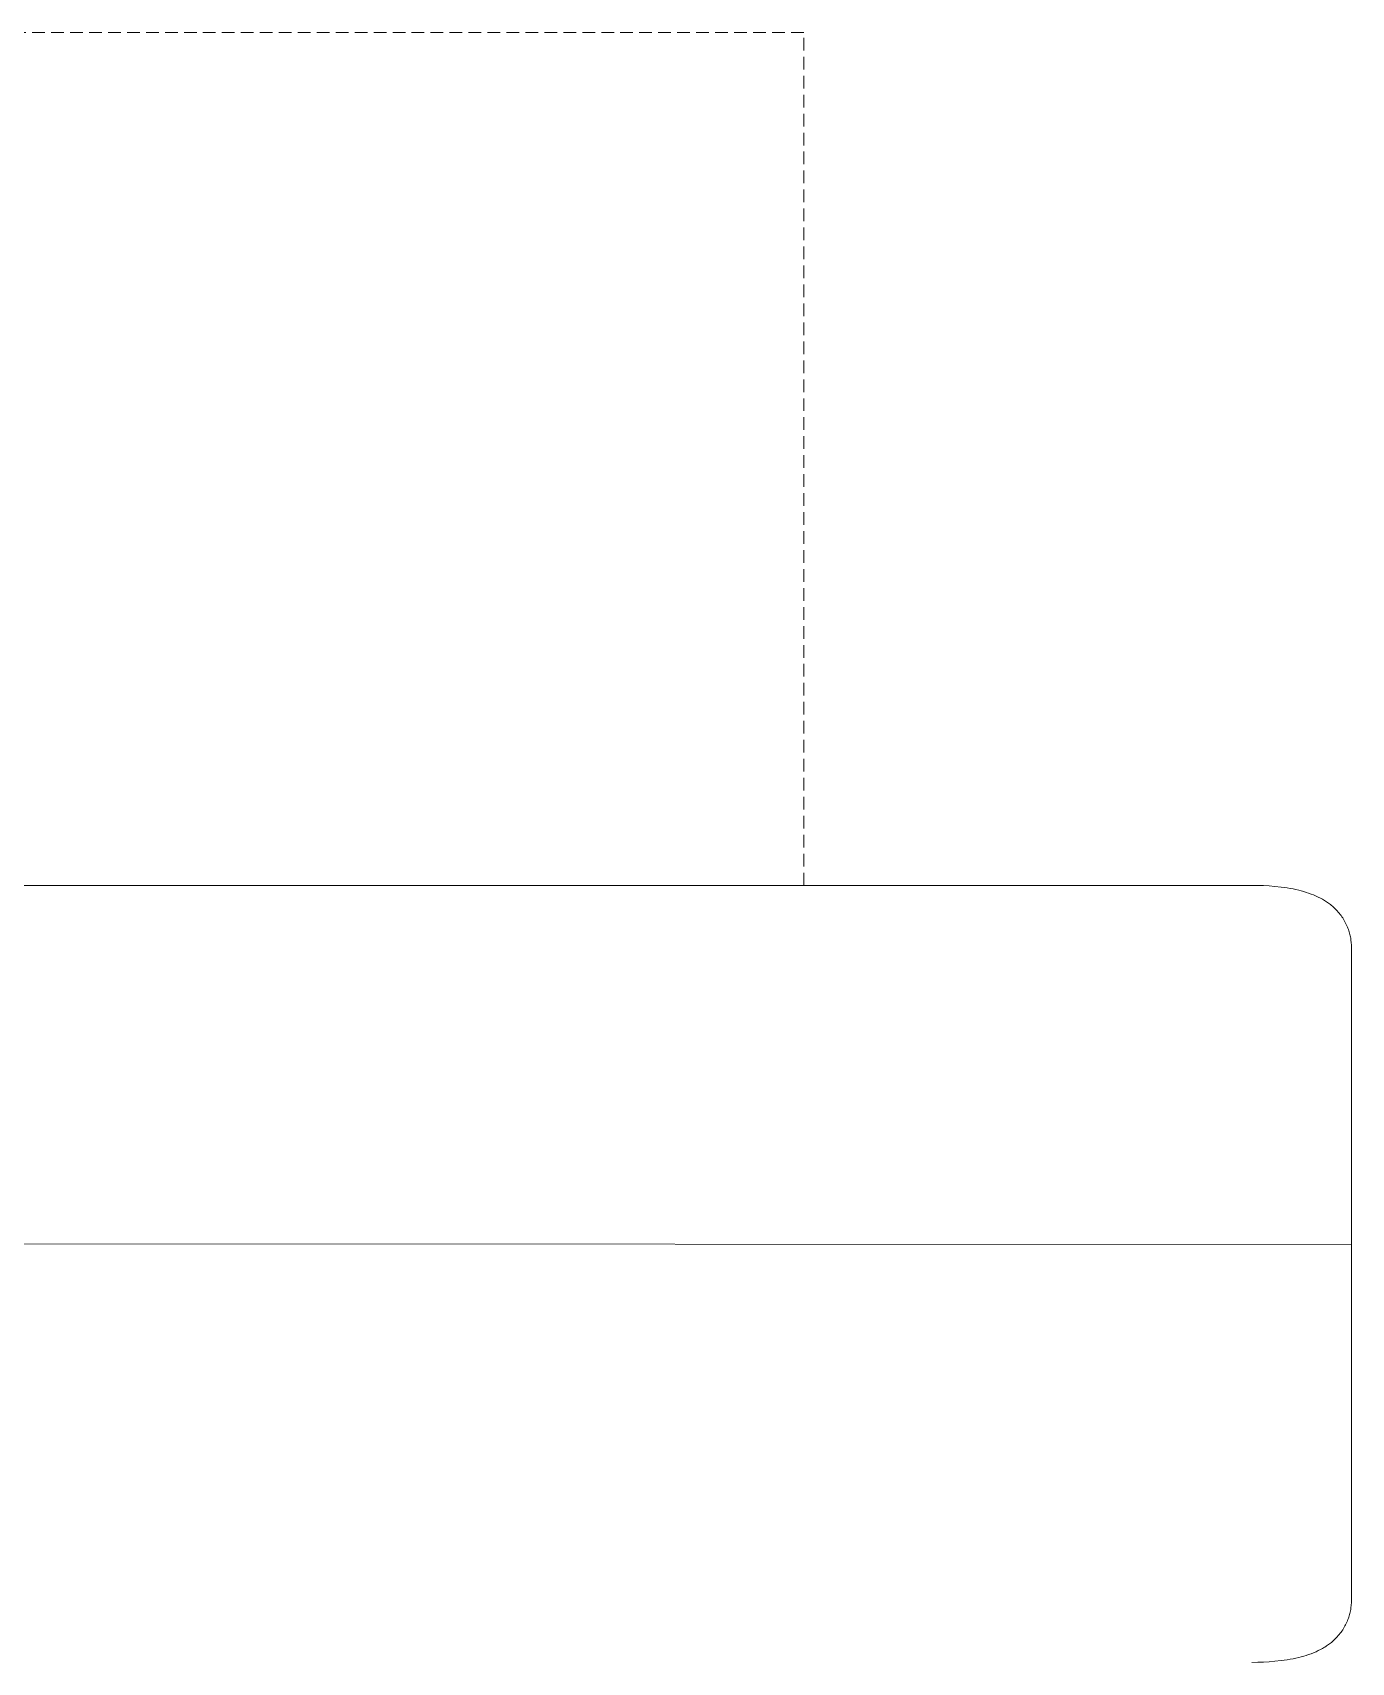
# Model space of a CAD drawing. Header units: millimetres. Extents: x -253 to 4295, y -442 to 2895.
# Drawn here: x 1612.4 to 1744.8, y 1260 to 1423.6 of the extents above; entities that cross this region are included whole.
import ezdxf

# ---------------------------------------------------------------- set-up
doc = ezdxf.new("R2010")
doc.units = ezdxf.units.MM
doc.linetypes.add('HIDDEN', pattern=[1.905, 1.27, -0.635])
doc.layers.add('ZANO_R', color=7, linetype='Continuous', lineweight=0)
doc.layers.add('ZANO_R_przerywana', color=7, linetype='HIDDEN', lineweight=0)

msp = doc.modelspace()

# ---------------------------------------------------------------- linework, layer by layer
at = {"layer": 'ZANO_R'}
for p, q in [((-45.17, 1338.03), (1734.83, 1338.03)), ((1734.83, 1338.03), (1735.42, 1338.02)), ((1735.42, 1338.02), (1736, 1338.01)), ((1736, 1338.01), (1736.58, 1337.97)), ((1736.58, 1337.97), (1737.15, 1337.92)), ((1737.15, 1337.92), (1737.78, 1337.86)), ((1737.78, 1337.86), (1738.38, 1337.77)), ((1738.38, 1337.77), (1738.68, 1337.72)), ((1738.68, 1337.72), (1738.97, 1337.67)), ((1738.97, 1337.67), (1739.25, 1337.61)), ((1739.25, 1337.61), (1739.54, 1337.54)), ((1739.54, 1337.54), (1739.79, 1337.48)), ((1739.79, 1337.48), (1740.04, 1337.41)), ((1740.04, 1337.41), (1740.29, 1337.33)), ((1740.29, 1337.33), (1740.54, 1337.25)), ((1740.54, 1337.25), (1740.79, 1337.16)), ((1740.79, 1337.16), (1741.04, 1337.07)), ((1741.04, 1337.07), (1741.28, 1336.96)), ((1741.28, 1336.96), (1741.51, 1336.85)), ((1741.51, 1336.85), (1741.72, 1336.75)), ((1741.72, 1336.75), (1741.93, 1336.63)), ((1741.93, 1336.63), (1742.03, 1336.57)), ((1742.03, 1336.57), (1742.13, 1336.51)), ((1742.13, 1336.51), (1742.24, 1336.45)), ((1742.24, 1336.45), (1742.34, 1336.38)), ((1742.34, 1336.38), (1742.43, 1336.31)), ((1742.43, 1336.31), (1742.53, 1336.24)), ((1742.53, 1336.24), (1742.63, 1336.17)), ((1742.63, 1336.17), (1742.73, 1336.1)), ((1742.73, 1336.1), (1742.82, 1336.02)), ((1742.82, 1336.02), (1742.92, 1335.94)), ((1742.92, 1335.94), (1743.01, 1335.86)), ((1743.01, 1335.86), (1743.1, 1335.77)), ((1743.1, 1335.77), (1743.21, 1335.67)), ((1743.21, 1335.67), (1743.31, 1335.56)), ((1743.31, 1335.56), (1743.41, 1335.46)), ((1743.41, 1335.46), (1743.51, 1335.35)), ((1743.51, 1335.35), (1743.61, 1335.23)), ((1743.61, 1335.23), (1743.7, 1335.12)), ((1743.7, 1335.12), (1743.79, 1335)), ((1743.79, 1335), (1743.87, 1334.88)), ((1743.87, 1334.88), (1743.96, 1334.76)), ((1743.96, 1334.76), (1744.03, 1334.63)), ((1744.03, 1334.63), (1744.11, 1334.5)), ((1744.11, 1334.5), (1744.18, 1334.37)), ((1744.18, 1334.37), (1744.25, 1334.24)), ((1744.25, 1334.24), (1744.32, 1334.11)), ((1744.32, 1334.11), (1744.38, 1333.98)), ((1744.38, 1333.98), (1744.44, 1333.84)), ((1744.44, 1333.84), (1744.48, 1333.72)), ((1744.48, 1333.72), (1744.53, 1333.6)), ((1744.53, 1333.6), (1744.57, 1333.48)), ((1744.57, 1333.48), (1744.61, 1333.36)), ((1744.61, 1333.36), (1744.64, 1333.23)), ((1744.64, 1333.23), (1744.68, 1333.11)), ((1744.68, 1333.11), (1744.71, 1332.98)), ((1744.71, 1332.98), (1744.73, 1332.86)), ((1744.73, 1332.86), (1744.76, 1332.73)), ((1744.76, 1332.73), (1744.78, 1332.6)), ((1744.78, 1332.6), (1744.79, 1332.47)), ((1744.79, 1332.47), (1744.81, 1332.35)), ((1744.81, 1332.35), (1744.82, 1332.22)), ((1744.82, 1332.22), (1744.83, 1332.09)), ((1744.83, 1332.09), (1744.83, 1331.96)), ((1744.83, 1331.96), (1744.83, 1331.83)), ((1744.83, 1304.65), (1744.83, 1331.83)), ((1744.83, 1266.22), (1744.83, 1304.65)), ((1744.83, 1301.96), (-55.17, 1303.1)), ((1744.64, 1264.82), (1744.61, 1264.69)), ((1744.68, 1264.94), (1744.64, 1264.82)), ((1744.71, 1265.07), (1744.68, 1264.94)), ((1744.73, 1265.2), (1744.71, 1265.07)), ((1744.76, 1265.32), (1744.73, 1265.2)), ((1744.78, 1265.45), (1744.76, 1265.32)), ((1744.79, 1265.58), (1744.78, 1265.45)), ((1744.81, 1265.71), (1744.79, 1265.58)), ((1744.82, 1265.84), (1744.81, 1265.71)), ((1744.83, 1265.97), (1744.82, 1265.84)), ((1744.83, 1266.22), (1744.83, 1266.09)), ((1744.83, 1266.09), (1744.83, 1265.97)), ((1743.87, 1263.17), (1743.79, 1263.05)), ((1743.96, 1263.3), (1743.87, 1263.17)), ((1744.03, 1263.42), (1743.96, 1263.3)), ((1744.11, 1263.55), (1744.03, 1263.42)), ((1744.18, 1263.68), (1744.11, 1263.55)), ((1744.25, 1263.81), (1744.18, 1263.68)), ((1744.32, 1263.94), (1744.25, 1263.81)), ((1744.38, 1264.07), (1744.32, 1263.94)), ((1744.44, 1264.21), (1744.38, 1264.07)), ((1744.48, 1264.33), (1744.44, 1264.21)), ((1744.53, 1264.45), (1744.48, 1264.33)), ((1744.57, 1264.57), (1744.53, 1264.45)), ((1744.61, 1264.69), (1744.57, 1264.57)), ((1742.13, 1261.54), (1742.03, 1261.48)), ((1742.24, 1261.6), (1742.13, 1261.54)), ((1742.34, 1261.67), (1742.24, 1261.6)), ((1742.43, 1261.74), (1742.34, 1261.67)), ((1742.53, 1261.81), (1742.43, 1261.74)), ((1742.63, 1261.88), (1742.53, 1261.81)), ((1742.73, 1261.96), (1742.63, 1261.88)), ((1742.82, 1262.03), (1742.73, 1261.96)), ((1742.92, 1262.11), (1742.82, 1262.03)), ((1743.01, 1262.2), (1742.92, 1262.11)), ((1743.1, 1262.28), (1743.01, 1262.2)), ((1743.21, 1262.38), (1743.1, 1262.28)), ((1743.31, 1262.49), (1743.21, 1262.38)), ((1743.41, 1262.6), (1743.31, 1262.49)), ((1743.51, 1262.71), (1743.41, 1262.6)), ((1743.61, 1262.82), (1743.51, 1262.71)), ((1743.7, 1262.94), (1743.61, 1262.82)), ((1743.79, 1263.05), (1743.7, 1262.94)), ((1735.42, 1260.03), (1734.83, 1260.02)), ((1736, 1260.05), (1735.42, 1260.03)), ((1736.58, 1260.08), (1736, 1260.05)), ((1737.15, 1260.13), (1736.58, 1260.08)), ((1737.78, 1260.2), (1737.15, 1260.13)), ((1738.38, 1260.28), (1737.78, 1260.2)), ((1738.68, 1260.33), (1738.38, 1260.28)), ((1738.97, 1260.39), (1738.68, 1260.33)), ((1739.25, 1260.45), (1738.97, 1260.39)), ((1739.54, 1260.51), (1739.25, 1260.45)), ((1739.79, 1260.58), (1739.54, 1260.51)), ((1740.04, 1260.64), (1739.79, 1260.58)), ((1740.29, 1260.72), (1740.04, 1260.64)), ((1740.54, 1260.8), (1740.29, 1260.72)), ((1740.79, 1260.89), (1740.54, 1260.8)), ((1741.04, 1260.99), (1740.79, 1260.89)), ((1741.28, 1261.09), (1741.04, 1260.99)), ((1741.51, 1261.2), (1741.28, 1261.09)), ((1741.72, 1261.31), (1741.51, 1261.2)), ((1741.93, 1261.42), (1741.72, 1261.31)), ((1742.03, 1261.48), (1741.93, 1261.42))]:
    msp.add_line(p, q, dxfattribs=at)
at = {"layer": 'ZANO_R_przerywana'}
for p, q in [((1689.83, 1423.64), (1389.83, 1423.64)), ((1689.83, 1338.03), (1689.83, 1423.64))]:
    msp.add_line(p, q, dxfattribs=at)

doc.saveas('drawing.dxf')
